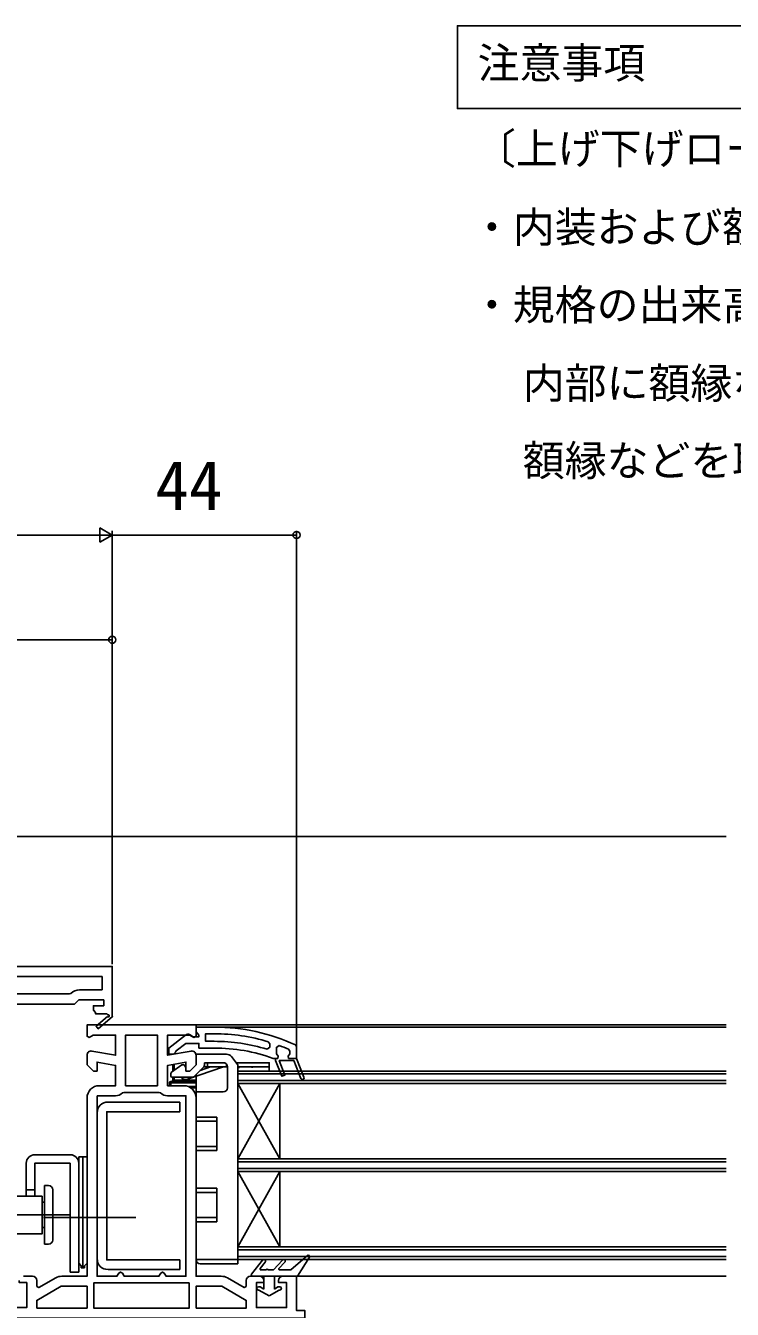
# Model space of a CAD drawing. Units: millimetres, scale not verified. Extents: x -700 to 700, y -1043 to 1035.
# Drawn here: x 1.4 to 170, y -258 to 48.5 of the extents above; entities that cross this region are included whole.
import ezdxf
from ezdxf.enums import TextEntityAlignment as Align

# ---------------------------------------------------------------- set-up
doc = ezdxf.new("R2010")
doc.units = ezdxf.units.MM
doc.header["$LTSCALE"] = 6
for name, color, linetype in [('0-1_USER1', 3, 'Continuous'), ('0-2_YKK_11', 7, 'Continuous'), ('0-4_YKK_12', 2, 'Continuous'), ('0-5_YKK_13', 4, 'Continuous'), ('0-7_YKK_D', 6, 'Continuous')]:
    doc.layers.add(name, color=color, linetype=linetype)
doc.styles.add('ＭＳ ゴシック', font='')
doc.styles.get('ＭＳ ゴシック').set_extended_font_data('MS Gothic')

msp = doc.modelspace()

# ---------------------------------------------------------------- linework, layer by layer
at = {"layer": '0-1_USER1'}
msp.add_lwpolyline([(104.391, 30.055), (104.391, 48.535), (174.668, 48.535), (174.668, 28.735), (104.391, 28.735)], close=True, dxfattribs=at)
at = {"layer": '0-2_YKK_11'}
for p, q in [((22.801, -207), (18.401, -207)), ((0.801, -250.1), (3.001, -250.1)), ((55.001, -250.1), (57.201, -250.1))]:
    msp.add_line(p, q, dxfattribs=at)
for points in [[(-49.999, -176.098), (22.001, -176.098), (22.001, -187.964), (22.078, -188.098), (18.66, -191.003), (18.142, -190.393), (20.861, -188.082)], [(19.601, -178.498), (-1.999, -178.498), (-2, -182.698), (11.8, -182.698), (12.154, -182.551)], [(14.208, -181.698), (19.6, -181.698), (19.601, -178.498)], [(20.927, -187.704), (20.75, -187.398), (18.001, -187.398), (18.001, -187.098), (17.501, -186.598), (17.501, -185.498), (20.001, -185.498), (20.001, -184.098), (14.001, -184.098), (13.001, -185.098), (-1, -185.098)], [(17.174, -196.315), (22.801, -197.307), (22.801, -192.5), (17.444, -192.5), (16.516, -193.08), (16.001, -192.795), (16.001, -190.1), (29.001, -190.1), (42.001, -190.1), (42.001, -192.795), (41.486, -193.08), (40.557, -192.5), (35.201, -192.5), (35.201, -197.307), (40.827, -196.315)], [(39.483, -192.513), (35.5, -195.625), (35.5, -197.1), (36.602, -197.1), (37.101, -196.625), (37.292, -196.255), (39.539, -194.5), (42.7, -194.5), (42.7, -195.6), (46.368, -195.6)], [(46.368, -190.6), (42, -190.6), (42, -191.7), (42.438, -192.196), (42.7, -192.494), (42.7, -192.9), (41.3, -192.9), (40.9, -192.7)], [(46.368, -194), (44.3, -194), (44.3, -192.2), (46.368, -192.2)], [(59.245, -194.109), (59.6, -194.587), (59.6, -195.424), (58.953, -195.901)], [(67.029, -202.848), (65.338, -198.6), (61.861, -198.6), (63.235, -202.052), (62.492, -202.348), (61, -198.6), (61, -198.1), (61.5, -198.1), (61.575, -197.51), (61.2, -197.025), (61.2, -197), (61.2, -195.465), (61.875, -194.996)], [(64.1, -195.895), (64.4, -196.353), (64.4, -197.025), (64.025, -197.51), (64.1, -198.1), (66, -198.1), (67.772, -202.552), (66, -198.1), (66, -195.318), (65.711, -194.864)], [(18.901, -204.6), (22.801, -204.6), (22.801, -199.744), (18.401, -198.968), (18.401, -201.1), (17.501, -201.1), (16.001, -199.6), (16.001, -197.3)], [(42.001, -197.3), (42.001, -199.6), (40.501, -201.1), (39.601, -201.1), (39.601, -198.968), (35.201, -199.744), (35.201, -204.6), (39.101, -204.6)], [(60.383, -198.07), (60.554, -198.1), (61, -198.1), (61, -198.6), (62.492, -202.348), (63.235, -202.052), (61.861, -198.6), (65.338, -198.6), (67.029, -202.848)], [(9.974, -250.1), (16.001, -250.1), (16.001, -207.5)], [(18.401, -207), (18.401, -250.1), (23.135, -250.1), (23.568, -249.35), (24.001, -249.1), (24.434, -249.35), (24.867, -250.1), (29.001, -250.1), (33.135, -250.1), (33.568, -249.35), (34.001, -249.1), (34.434, -249.35), (34.867, -250.1), (39.601, -250.1), (39.601, -207), (35.201, -207)], [(33.546, -206.338), (33.201, -206.2), (29.001, -206.2), (24.801, -206.2), (24.456, -206.338)], [(42.001, -207.5), (42.001, -250.1), (48.028, -250.1)], [(62.701, -250.1), (66.001, -250.1), (66.001, -258.3), (68.001, -258.3), (68.001, -260.1), (29.001, -260.1), (-9.999, -260.1), (-9.999, -258.3), (-7.999, -258.3), (-7.999, -250.1), (-4.699, -250.1)], [(-3.699, -251.1), (-3.699, -251.6), (-5.599, -251.6), (-5.599, -257.6), (1.601, -257.6), (1.601, -251.6), (-0.199, -251.6), (-0.199, -251.1)], [(4.001, -251.1), (4.001, -252.523), (4.501, -252.811), (8.524, -250.489)], [(49.478, -250.489), (53.501, -252.811), (54.001, -252.523), (54.001, -251.1)], [(58.201, -251.1), (58.201, -251.6), (56.401, -251.6), (56.401, -257.6), (63.601, -257.6), (63.601, -251.6), (61.701, -251.6), (61.701, -251.1)]]:
    msp.add_lwpolyline(points, dxfattribs=at)
for points in [[(32.801, -204.6), (32.801, -192.5), (29.001, -192.5), (25.201, -192.5), (25.201, -204.6), (29.001, -204.6)], [(4.001, -257.7), (16.001, -257.7), (16.001, -252.5), (9.84, -252.5), (4.001, -255.871)], [(40.401, -251.7), (29.001, -251.7), (17.601, -251.7), (17.601, -257.7), (29.001, -257.7), (40.401, -257.7)], [(42.001, -257.7), (54.001, -257.7), (54.001, -255.871), (48.162, -252.5), (42.001, -252.5)]]:
    msp.add_lwpolyline(points, close=True, dxfattribs=at)
for centre, radius, start, end in [((14.208, -184.598), 2.9, 90.00001, 135.09912), ((21.052, -187.92), 0.25, 220.35704, 120.00003), ((40.1, -193.3), 1, 36.86989, 128.08672), ((46.368, -236.6), 46, 65.13402, 89.99999), ((46.368, -236.6), 44.4, 73.13981, 90.00001), ((46.368, -236.6), 42.6, 72.81723, 90.00001), ((46.368, -236.6), 41, 70.01112, 90.00001), ((46.368, -236.6), 44.4, 66.46078, 69.55779), ((17.001, -197.3), 1, 80.00002, 180), ((41.001, -197.3), 1, 360, 99.99998), ((18.901, -207.5), 2.9, 90.00001, 179.99999), ((39.101, -207.5), 2.9, 0.00001, 89.99999), ((67.4, -202.7), 0.4, 201.69939, 21.69941), ((67.4, -202.7), 0.4, 201.69939, 21.69941), ((22.801, -204.6), 2.4, 270, 313.60283), ((35.201, -204.6), 2.4, 226.39717, 270), ((3.001, -251.1), 1, 0.00001, 89.99999), ((9.974, -253), 2.9, 89.99998, 119.99999), ((48.028, -253), 2.9, 60.00001, 90.00002), ((55.001, -251.1), 1, 90.00001, 179.99999), ((57.201, -251.1), 1, 0.00001, 89.99999), ((62.701, -251.1), 1, 90.00001, 179.99999)]:
    msp.add_arc(centre, radius, start, end, dxfattribs=at)
at = {"layer": '0-4_YKK_12'}
for p, q in [((-19.177, -145.1), (168.501, -145.1)), ((168.501, -190.1), (40.202, -190.1)), ((168.501, -190.6), (43.001, -190.6)), ((168.501, -201.095), (52.001, -201.095)), ((52.001, -225.095), (52.001, -201.095)), ((52.001, -246.095), (52.001, -201.095)), ((168.501, -201.795), (52.001, -201.795)), ((168.501, -203.395), (52.001, -203.395)), ((168.501, -204.095), (52.001, -204.095)), ((52.001, -222.095), (62.001, -204.095)), ((52.001, -204.095), (62.001, -222.095)), ((62.001, -222.095), (62.001, -204.095)), ((168.501, -222.095), (52.001, -222.095)), ((168.501, -222.795), (52.001, -222.795)), ((168.501, -224.395), (52.001, -224.395)), ((168.501, -225.095), (52.001, -225.095)), ((52.001, -243.095), (62.001, -225.095)), ((52.001, -225.095), (62.001, -243.095)), ((62.001, -243.095), (62.001, -225.095)), ((168.501, -243.095), (52.001, -243.095)), ((168.501, -243.795), (52.001, -243.795)), ((168.501, -245.395), (52.001, -245.395)), ((168.501, -246.095), (52.001, -246.095)), ((168.501, -250.1), (65.501, -250.1))]:
    msp.add_line(p, q, dxfattribs=at)
at = {"layer": '0-5_YKK_13'}
for p, q in [((41.981, -197.098), (42.001, -197.098)), ((42.001, -197.298), (42.001, -197.098)), ((42.001, -197.298), (42.001, -198.891)), ((49.28, -197.098), (42.201, -197.098)), ((44.201, -199.098), (48.501, -199.098)), ((48.401, -199.098), (44.201, -199.098)), ((44.751, -199.098), (44.751, -200.098)), ((48.501, -199.098), (48.401, -199.098)), ((51.935, -199.516), (50.451, -197.661)), ((59.201, -199.098), (51.601, -199.098)), ((36.001, -201.645), (36.001, -202.298)), ((38.649, -199.634), (36.129, -201.399)), ((36.501, -201.139), (36.501, -199.513)), ((36.801, -199.46), (36.801, -200.928)), ((39.085, -199.598), (38.764, -199.598)), ((39.601, -200.291), (39.259, -199.698)), ((41.476, -202.452), (43.854, -200.073)), ((42.001, -201.927), (42.001, -206.098)), ((45.462, -200.098), (42.987, -200.94)), ((43.829, -200.098), (49.501, -200.098)), ((45.462, -200.098), (43.829, -200.098)), ((44.001, -199.719), (44.001, -199.298)), ((49.251, -199.437), (49.251, -200.098)), ((49.501, -200.098), (49.501, -205.098)), ((49.501, -201.099), (49.501, -201.099)), ((52.001, -246.098), (52.001, -199.703)), ((52.001, -200.098), (59.201, -200.098)), ((52.001, -200.098), (52.001, -201.099)), ((59.501, -201.099), (52.001, -201.099)), ((52.207, -200.305), (52.207, -200.405)), ((53.794, -201.099), (53.794, -201.099)), ((55.382, -200.205), (55.382, -200.305)), ((56.969, -200.999), (56.969, -201.099)), ((58.557, -200.105), (58.557, -200.205)), ((59.201, -200.098), (59.501, -200.098)), ((59.501, -201.099), (59.501, -200.098)), ((35.701, -204.598), (35.701, -203.898)), ((36.001, -203.598), (41.701, -203.598)), ((41.701, -203.898), (36.001, -203.898)), ((36.001, -203.898), (36.001, -204.598)), ((36.301, -202.598), (41.122, -202.598)), ((36.501, -203.298), (36.501, -202.598)), ((36.801, -203.298), (36.501, -203.298)), ((36.801, -202.598), (36.801, -203.298)), ((40.159, -204.798), (42.001, -204.798)), ((42.001, -205.098), (40.729, -205.098)), ((41.701, -203.598), (41.701, -203.898)), ((42.001, -206.098), (42.001, -212.098)), ((48.501, -206.098), (42.001, -206.098)), ((18.401, -211.1), (18.401, -245.9)), ((21.001, -208.5), (38.101, -208.5)), ((38.101, -208.5), (38.101, -210.8)), ((42.001, -212.098), (47.001, -212.098)), ((47.001, -220.098), (47.001, -212.098)), ((42.001, -219.098), (47.001, -219.098)), ((42.001, -220.098), (42.001, -219.098)), ((42.001, -220.098), (42.001, -229.098)), ((47.001, -220.098), (42.001, -220.098)), ((1.501, -231), (1.501, -223.1)), ((12.001, -221.1), (3.501, -221.1)), ((12.001, -249.1), (12.001, -223.1)), ((14.001, -247), (14.001, -221.6)), ((14.001, -221.6), (15.001, -221.6)), ((14.001, -249.1), (14.001, -223.1)), ((15.001, -221.6), (16.001, -221.6)), ((15.001, -221.6), (15.001, -248.1)), ((15.001, -221.6), (15.001, -248.1)), ((15.001, -221.6), (15.001, -248.1)), ((16.001, -247), (16.001, -221.6)), ((1.501, -229.5), (3.501, -229.5)), ((5.801, -228.45), (5.801, -242.45)), ((5.801, -228.45), (5.801, -242.45)), ((6.801, -228.45), (5.801, -228.45)), ((7.801, -229.45), (7.801, -241.45)), ((42.001, -229.098), (47.001, -229.098)), ((47.001, -237.098), (47.001, -229.098)), ((5.301, -230.95), (-2.699, -230.95)), ((3.501, -231), (1.501, -231)), ((3.501, -231), (1.501, -231)), ((5.801, -232.45), (5.301, -232.45)), ((11.81, -235.45), (-10.19, -235.45)), ((5.801, -238.45), (5.301, -238.45)), ((27.612, -236.1), (5.612, -236.1)), ((42.001, -236.098), (47.001, -236.098)), ((42.001, -237.098), (42.001, -236.098)), ((42.001, -237.098), (42.001, -246.098)), ((47.001, -237.098), (42.001, -237.098)), ((6.801, -242.45), (5.801, -242.45)), ((64.657, -248.552), (68.606, -245.172)), ((14.601, -248.1), (15.401, -248.1)), ((38.101, -246.2), (38.101, -248.5)), ((42.001, -246.098), (52.001, -246.098)), ((52.001, -247.098), (43.001, -247.098)), ((52.001, -246.098), (52.001, -247.098)), ((57.885, -246.254), (55.264, -249.616)), ((57.328, -248.277), (58.517, -246.745)), ((60.46, -248.536), (62.608, -246.228)), ((61.806, -248.264), (63.194, -246.772)), ((66.201, -250.1), (69.055, -245.56)), ((14.001, -249.1), (12.001, -249.1)), ((21.001, -248.5), (38.101, -248.5)), ((55.501, -250.1), (66.201, -250.1)), ((58.779, -248.6), (57.486, -248.6)), ((58.201, -253.155), (58.201, -250.1)), ((60.314, -248.6), (59.179, -248.6)), ((60.701, -253.155), (60.701, -250.1)), ((64.527, -248.6), (61.953, -248.6)), ((57.133, -252.6), (56.901, -252.6)), ((57.026, -253.4), (56.901, -253.4)), ((59.451, -254.8), (57.026, -253.4)), ((58.201, -253.155), (57.333, -252.654)), ((59.451, -254.8), (61.876, -253.4)), ((60.701, -253.155), (61.569, -252.654)), ((62.001, -252.6), (61.769, -252.6)), ((62.001, -253.4), (61.876, -253.4))]:
    msp.add_line(p, q, dxfattribs=at)
for points in [[(59.501, -200.098), (59.501, -199.098), (59.201, -199.098)], [(39.984, -203.018), (48.566, -200.098), (49.501, -200.098)], [(35.701, -203.898), (36.001, -203.898), (36.001, -203.598)], [(36.801, -203.598), (36.801, -203.298), (42.001, -203.298)], [(38.101, -246.2), (20.701, -246.2), (20.701, -210.8), (38.101, -210.8)], [(47.001, -213.098), (42.001, -213.098), (42.001, -212.098)], [(3.501, -231), (3.501, -223.1), (12.001, -223.1)], [(47.001, -230.098), (42.001, -230.098), (42.001, -229.098)], [(5.301, -230.95), (5.301, -239.95), (-2.699, -239.95)], [(14.601, -248.1), (14.601, -247.6), (14.001, -247)], [(15.401, -248.1), (15.401, -247.6), (16.001, -247)]]:
    msp.add_lwpolyline(points, dxfattribs=at)
for centre, radius, start, end in [((42.201, -197.298), 0.2, 90, 180), ((44.201, -199.298), 0.2, 90, 180), ((48.501, -200.098), 1, 0, 90), ((49.28, -198.598), 1.5, 38.65981, 90), ((36.301, -201.645), 0.3, 125, 180), ((36.301, -202.298), 0.3, 180, 270), ((38.764, -199.798), 0.2, 90, 125), ((39.085, -199.798), 0.2, 30, 90), ((43.501, -199.719), 0.5, 315, 0), ((51.701, -199.703), 0.3, 0, 38.65981), ((36.001, -203.898), 0.3, 90, 180), ((36.201, -203.298), 0.3, 270, 0), ((39.501, -201.598), 1.5, 221.81031, 288.79043), ((41.122, -202.098), 0.5, 270, 315), ((41.701, -203.298), 0.3, 270, 0), ((41.701, -203.298), 0.6, 270, 300), ((48.501, -205.098), 1, 270, 0), ((21.001, -211.1), 2.6, 90, 180), ((3.501, -223.1), 2, 90, 180), ((12.001, -223.1), 2, 0, 90), ((6.801, -229.45), 1, 0, 90), ((6.801, -241.45), 1, 270, 0), ((68.801, -245.4), 0.3, 327.84718, 130.56105), ((21.001, -245.9), 2.6, 180, 270), ((43.001, -246.098), 1, 180, 270), ((57.486, -248.4), 0.2, 142.18768, 270), ((58.201, -246.5), 0.4, 322.18768, 142.05449), ((61.953, -248.4), 0.2, 137.0674, 270), ((62.901, -246.5), 0.4, 317.0674, 137.0674), ((55.501, -249.8), 0.3, 142.05449, 270), ((58.979, -248.6), 0.2, 0, 180), ((60.314, -248.4), 0.2, 270, 317.0674), ((64.527, -248.4), 0.2, 270, 310.56105), ((56.901, -253), 0.4, 90, 270), ((57.133, -253), 0.4, 60, 90), ((61.769, -253), 0.4, 90, 120), ((62.001, -253), 0.4, 270, 90)]:
    msp.add_arc(centre, radius, start, end, dxfattribs=at)
at = {"layer": '0-7_YKK_D'}
for p, q in [((18.601, -73.103), (-302.601, -73.103)), ((22.001, -73.103), (16.112, -73.103)), ((22.001, -73.103), (19.056, -71.403)), ((19.056, -71.403), (19.056, -74.803)), ((22.001, -73.103), (19.056, -74.803)), ((22.001, -175.598), (22.001, -72.103)), ((22.001, -175.598), (22.001, -72.103)), ((22.001, -73.103), (66.001, -73.103)), ((66.001, -196.048), (66.001, -72.103)), ((22.001, -175.598), (22.001, -97.103)), ((22.001, -98.103), (-73.999, -98.103))]:
    msp.add_line(p, q, dxfattribs=at)
for centre in [(66.001, -73.103), (22.001, -98.103)]:
    msp.add_circle(centre, 0.85, dxfattribs=at)

# ---------------------------------------------------------------- texts
at = {"layer": '0-1_USER1', "style": 'ＭＳ ゴシック'}
for s, p in [('注意事項', (109.205, 33.764)), ('〔上げ下げロール網戸について〕', (108.352, 13.328)), ('・内装および額縁が干渉しないように納まり寸法をご参照ください。', (107.614, -5.441)), ('・規格の出来高寸法はＨ＋２６です。', (107.614, -23.983)), ('\u3000内部に額縁などがつかない状態で規格寸法を設定していますので、', (110, -42.695)), ('\u3000額縁などを取付ける場合はたてレールを切詰めてください。', (110, -61.18))]:
    msp.add_text(s, height=7.331, dxfattribs=at).set_placement(p, align=Align.BOTTOM_LEFT)
at = {"layer": '0-7_YKK_D', "style": 'ＭＳ ゴシック'}
msp.add_text('44', height=11.73, dxfattribs=at).set_placement((32.319, -70.603), align=Align.BOTTOM_LEFT)

doc.saveas('drawing.dxf')
